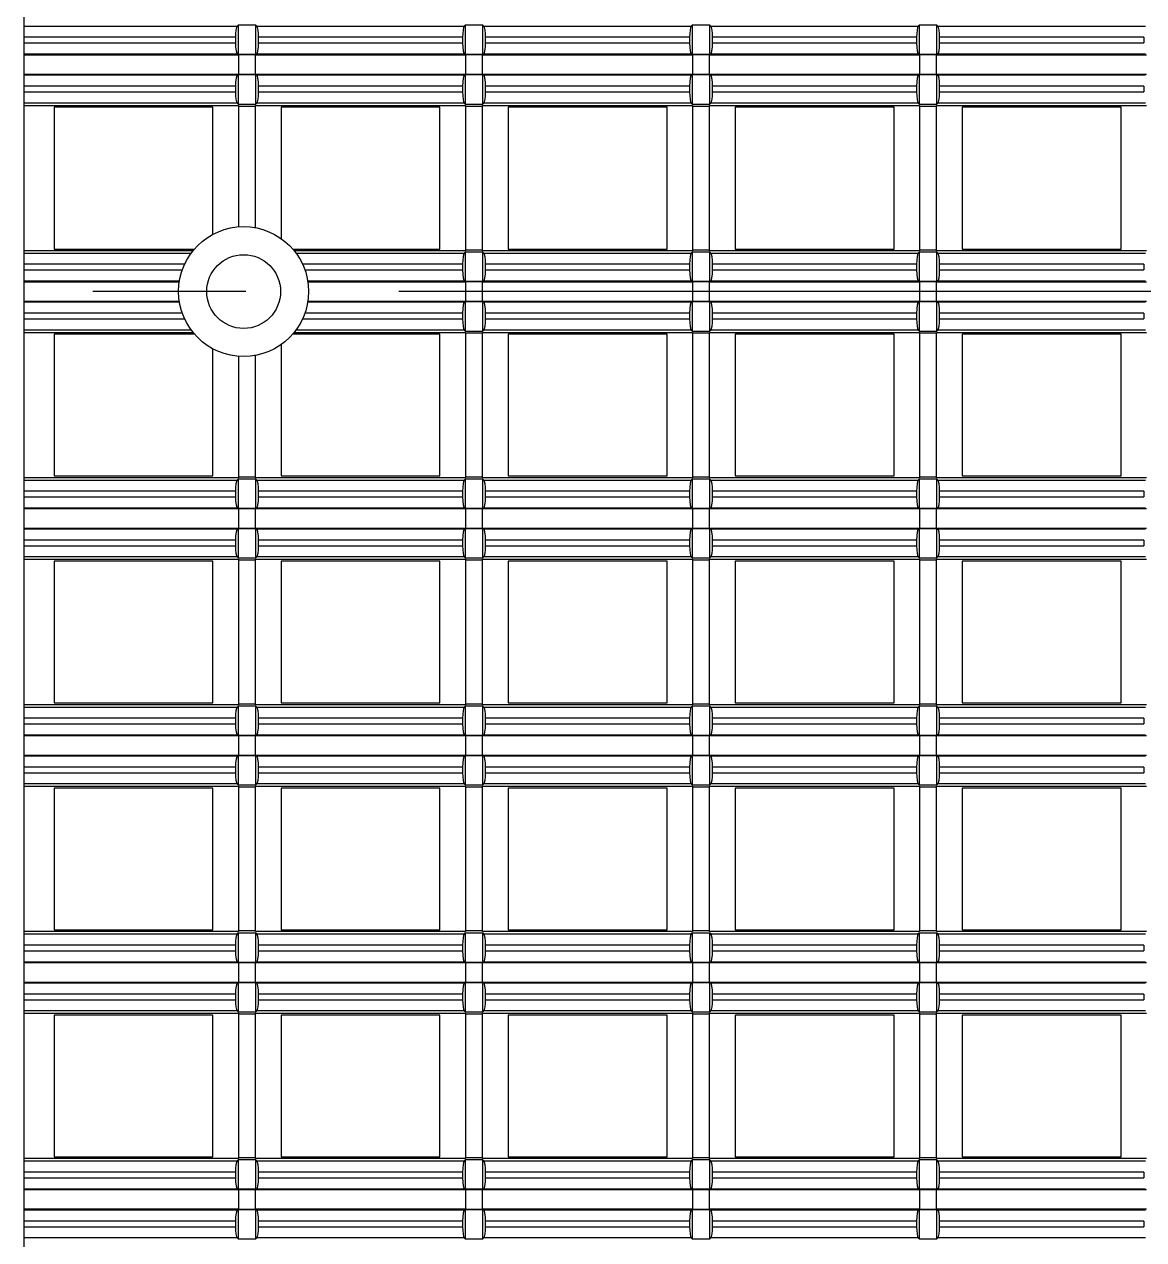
# Model space of a CAD drawing. Header units: inches. Extents: x 0 to 653, y 0 to 346.
# Drawn here: x 0 to 19.72, y 238.67 to 260.09 of the extents above; entities that cross this region are included whole.
import ezdxf

# ---------------------------------------------------------------- set-up
doc = ezdxf.new("R2010")
doc.units = ezdxf.units.IN
doc.header["$LTSCALE"] = 35.925693
doc.header["$MEASUREMENT"] = 0
doc.linetypes.add('CENTER', pattern=[0.6, 0.375, -0.075, 0.075, -0.075])
doc.layers.get('0').update_dxf_attribs({"linetype": 'CONTINUOUS'})
doc.layers.add('2', color=7, linetype='CONTINUOUS')
doc.layers.add('71', color=7, linetype='CONTINUOUS')

msp = doc.modelspace()

# ---------------------------------------------------------------- linework, layer by layer
at = {"color": 7, "linetype": 'Continuous'}
msp.add_line((0, 0), (0, 346.127), dxfattribs=at)
at = {"color": 3, "linetype": 'Continuous'}
msp.add_circle((3.864, 255.381), 0.65, dxfattribs=at)
at = {"layer": '2', "color": 132, "linetype": 'Continuous', "true_color": 0x00cccc}
for p, q in [((0, 191.471), (0, 319.291)), ((0, 260.059), (3.75, 260.059)), ((3.773, 260.082), (3.75, 260.059)), ((3.773, 259.558), (3.773, 260.082)), ((3.773, 260.082), (4.073, 260.082)), ((4.073, 260.082), (4.073, 259.558)), ((4.097, 260.059), (4.073, 260.082)), ((4.097, 260.059), (7.75, 260.059)), ((7.773, 260.082), (7.75, 260.059)), ((7.773, 259.558), (7.773, 260.082)), ((7.773, 260.082), (8.073, 260.082)), ((8.073, 260.082), (8.073, 259.558)), ((8.097, 260.059), (8.073, 260.082)), ((8.097, 260.059), (11.75, 260.059)), ((11.773, 260.082), (11.75, 260.059)), ((11.773, 259.558), (11.773, 260.082)), ((11.773, 260.082), (12.073, 260.082)), ((12.073, 260.082), (12.073, 259.558)), ((12.097, 260.059), (12.073, 260.082)), ((12.097, 260.059), (15.75, 260.059)), ((15.773, 260.082), (15.75, 260.059)), ((15.773, 259.558), (15.773, 260.082)), ((15.773, 260.082), (16.073, 260.082)), ((16.073, 260.082), (16.073, 259.558)), ((16.096, 260.059), (16.073, 260.082)), ((16.096, 260.059), (19.75, 260.059)), ((3.721, 259.862), (0, 259.862)), ((3.721, 259.862), (3.721, 259.762)), ((4.126, 259.762), (4.126, 259.862)), ((7.721, 259.862), (4.126, 259.862)), ((7.721, 259.862), (7.721, 259.762)), ((8.126, 259.762), (8.126, 259.862)), ((11.721, 259.862), (8.126, 259.862)), ((11.721, 259.862), (11.721, 259.762)), ((12.126, 259.762), (12.126, 259.862)), ((15.721, 259.862), (12.126, 259.862)), ((15.721, 259.862), (15.721, 259.762)), ((16.126, 259.762), (16.126, 259.862)), ((19.721, 259.862), (16.126, 259.862)), ((19.721, 259.862), (19.721, 259.762)), ((0, 259.762), (3.721, 259.762)), ((4.126, 259.762), (7.721, 259.762)), ((8.126, 259.762), (11.721, 259.762)), ((12.126, 259.762), (15.721, 259.762)), ((16.126, 259.762), (19.721, 259.762)), ((3.755, 259.562), (0, 259.562)), ((0, 259.555), (3.773, 259.555)), ((3.755, 259.562), (3.773, 259.558)), ((4.073, 259.558), (3.773, 259.558)), ((3.773, 259.555), (3.773, 259.207)), ((4.073, 259.552), (3.773, 259.552)), ((4.073, 259.558), (4.092, 259.562)), ((4.073, 259.207), (4.073, 259.555)), ((4.073, 259.555), (7.773, 259.555)), ((7.755, 259.562), (4.092, 259.562)), ((7.755, 259.562), (7.773, 259.558)), ((8.073, 259.558), (7.773, 259.558)), ((7.773, 259.555), (7.773, 259.207)), ((8.073, 259.552), (7.773, 259.552)), ((8.073, 259.558), (8.092, 259.562)), ((8.073, 259.207), (8.073, 259.555)), ((8.073, 259.555), (11.773, 259.555)), ((11.755, 259.562), (8.092, 259.562)), ((11.755, 259.562), (11.773, 259.558)), ((12.073, 259.558), (11.773, 259.558)), ((11.773, 259.555), (11.773, 259.207)), ((12.073, 259.552), (11.773, 259.552)), ((12.073, 259.558), (12.092, 259.562)), ((12.073, 259.207), (12.073, 259.555)), ((12.073, 259.555), (15.773, 259.555)), ((15.755, 259.562), (12.092, 259.562)), ((15.755, 259.562), (15.773, 259.558)), ((16.073, 259.558), (15.773, 259.558)), ((15.773, 259.555), (15.773, 259.207)), ((16.073, 259.552), (15.773, 259.552)), ((16.073, 259.558), (16.092, 259.562)), ((16.073, 259.207), (16.073, 259.555)), ((16.073, 259.555), (19.773, 259.555)), ((19.755, 259.562), (16.092, 259.562)), ((3.773, 259.207), (0, 259.207)), ((0, 259.2), (3.755, 259.2)), ((3.773, 259.204), (3.755, 259.2)), ((3.773, 259.211), (4.073, 259.211)), ((3.773, 258.68), (3.773, 259.204)), ((3.773, 259.204), (4.073, 259.204)), ((7.773, 259.207), (4.073, 259.207)), ((4.073, 259.204), (4.073, 258.68)), ((4.092, 259.2), (4.073, 259.204)), ((4.092, 259.2), (7.755, 259.2)), ((7.773, 259.204), (7.755, 259.2)), ((7.773, 259.211), (8.073, 259.211)), ((7.773, 258.68), (7.773, 259.204)), ((7.773, 259.204), (8.073, 259.204)), ((11.773, 259.207), (8.073, 259.207)), ((8.073, 259.204), (8.073, 258.68)), ((8.092, 259.2), (8.073, 259.204)), ((8.092, 259.2), (11.755, 259.2)), ((11.773, 259.204), (11.755, 259.2)), ((11.773, 259.211), (12.073, 259.211)), ((11.773, 258.68), (11.773, 259.204)), ((11.773, 259.204), (12.073, 259.204)), ((15.773, 259.207), (12.073, 259.207)), ((12.073, 259.204), (12.073, 258.68)), ((12.092, 259.2), (12.073, 259.204)), ((12.092, 259.2), (15.755, 259.2)), ((15.773, 259.204), (15.755, 259.2)), ((15.773, 259.211), (16.073, 259.211)), ((15.773, 258.68), (15.773, 259.204)), ((15.773, 259.204), (16.073, 259.204)), ((19.773, 259.207), (16.073, 259.207)), ((16.073, 259.204), (16.073, 258.68)), ((16.092, 259.2), (16.073, 259.204)), ((16.092, 259.2), (19.755, 259.2)), ((3.721, 259), (0, 259)), ((3.721, 259), (3.721, 258.9)), ((4.126, 258.9), (4.126, 259)), ((7.721, 259), (4.126, 259)), ((7.721, 259), (7.721, 258.9)), ((8.126, 258.9), (8.126, 259)), ((11.721, 259), (8.126, 259)), ((11.721, 259), (11.721, 258.9)), ((12.126, 258.9), (12.126, 259)), ((15.721, 259), (12.126, 259)), ((15.721, 259), (15.721, 258.9)), ((16.126, 258.9), (16.126, 259)), ((19.721, 259), (16.126, 259)), ((19.721, 259), (19.721, 258.9)), ((0, 258.9), (3.721, 258.9)), ((4.126, 258.9), (7.721, 258.9)), ((8.126, 258.9), (11.721, 258.9)), ((12.126, 258.9), (15.721, 258.9)), ((16.126, 258.9), (19.721, 258.9)), ((3.75, 258.703), (0, 258.703)), ((0, 258.662), (3.773, 258.662)), ((0.523, 258.631), (0.523, 256.131)), ((3.323, 258.631), (0.523, 258.631)), ((3.323, 256.391), (3.323, 258.631)), ((3.75, 258.703), (3.773, 258.68)), ((4.073, 258.68), (3.773, 258.68)), ((3.773, 258.662), (3.773, 256.523)), ((4.073, 258.645), (3.773, 258.645)), ((4.073, 258.68), (4.097, 258.703)), ((4.073, 256.507), (4.073, 258.662)), ((4.073, 258.662), (7.773, 258.662)), ((7.75, 258.703), (4.097, 258.703)), ((4.523, 258.631), (4.523, 256.317)), ((7.323, 258.631), (4.523, 258.631)), ((7.323, 256.131), (7.323, 258.631)), ((7.75, 258.703), (7.773, 258.68)), ((8.073, 258.68), (7.773, 258.68)), ((7.773, 258.662), (7.773, 256.1)), ((8.073, 258.645), (7.773, 258.645)), ((8.073, 258.68), (8.097, 258.703)), ((8.073, 256.1), (8.073, 258.662)), ((8.073, 258.662), (11.773, 258.662)), ((11.75, 258.703), (8.097, 258.703)), ((8.523, 258.631), (8.523, 256.131)), ((11.323, 258.631), (8.523, 258.631)), ((11.323, 256.131), (11.323, 258.631)), ((11.75, 258.703), (11.773, 258.68)), ((12.073, 258.68), (11.773, 258.68)), ((11.773, 258.662), (11.773, 256.1)), ((12.073, 258.645), (11.773, 258.645)), ((12.073, 258.68), (12.097, 258.703)), ((12.073, 256.1), (12.073, 258.662)), ((12.073, 258.662), (15.773, 258.662)), ((15.75, 258.703), (12.097, 258.703)), ((12.523, 258.631), (12.523, 256.131)), ((15.323, 258.631), (12.523, 258.631)), ((15.323, 256.131), (15.323, 258.631)), ((15.75, 258.703), (15.773, 258.68)), ((16.073, 258.68), (15.773, 258.68)), ((15.773, 258.662), (15.773, 256.1)), ((16.073, 258.645), (15.773, 258.645)), ((16.073, 258.68), (16.096, 258.703)), ((16.073, 256.1), (16.073, 258.662)), ((16.073, 258.662), (19.773, 258.662)), ((19.75, 258.703), (16.096, 258.703)), ((16.523, 258.631), (16.523, 256.131)), ((19.323, 258.631), (16.523, 258.631)), ((19.323, 256.131), (19.323, 258.631)), ((2.972, 256.1), (0, 256.1)), ((0, 256.059), (2.94, 256.059)), ((0.523, 256.131), (2.998, 256.131)), ((4.729, 256.131), (7.323, 256.131)), ((7.773, 256.1), (4.755, 256.1)), ((4.787, 256.059), (7.75, 256.059)), ((7.773, 256.082), (7.75, 256.059)), ((7.773, 256.117), (8.073, 256.117)), ((7.773, 255.559), (7.773, 256.082)), ((7.773, 256.082), (8.073, 256.082)), ((11.773, 256.1), (8.073, 256.1)), ((8.073, 256.082), (8.073, 255.559)), ((8.097, 256.059), (8.073, 256.082)), ((8.097, 256.059), (11.75, 256.059)), ((8.523, 256.131), (11.323, 256.131)), ((11.773, 256.082), (11.75, 256.059)), ((11.773, 256.117), (12.073, 256.117)), ((11.773, 255.559), (11.773, 256.082)), ((11.773, 256.082), (12.073, 256.082)), ((15.773, 256.1), (12.073, 256.1)), ((12.073, 256.082), (12.073, 255.559)), ((12.097, 256.059), (12.073, 256.082)), ((12.097, 256.059), (15.75, 256.059)), ((12.523, 256.131), (15.323, 256.131)), ((15.773, 256.082), (15.75, 256.059)), ((15.773, 256.117), (16.073, 256.117)), ((15.773, 255.559), (15.773, 256.082)), ((15.773, 256.082), (16.073, 256.082)), ((19.773, 256.1), (16.073, 256.1)), ((16.073, 256.082), (16.073, 255.559)), ((16.096, 256.059), (16.073, 256.082)), ((16.096, 256.059), (19.75, 256.059)), ((16.523, 256.131), (19.323, 256.131)), ((2.824, 255.862), (0, 255.862)), ((0, 255.762), (2.783, 255.762)), ((7.721, 255.862), (4.903, 255.862)), ((4.944, 255.762), (7.721, 255.762)), ((7.721, 255.862), (7.721, 255.762)), ((8.126, 255.762), (8.126, 255.862)), ((11.721, 255.862), (8.126, 255.862)), ((8.126, 255.762), (11.721, 255.762)), ((11.721, 255.862), (11.721, 255.762)), ((12.126, 255.762), (12.126, 255.862)), ((15.721, 255.862), (12.126, 255.862)), ((12.126, 255.762), (15.721, 255.762)), ((15.721, 255.862), (15.721, 255.762)), ((16.126, 255.762), (16.126, 255.862)), ((19.721, 255.862), (16.126, 255.862)), ((16.126, 255.762), (19.721, 255.762)), ((19.721, 255.862), (19.721, 255.762)), ((2.733, 255.562), (0, 255.562)), ((0, 255.555), (2.731, 255.555)), ((7.755, 255.562), (4.995, 255.562)), ((4.996, 255.555), (7.773, 255.555)), ((7.755, 255.562), (7.773, 255.559)), ((8.073, 255.559), (7.773, 255.559)), ((7.773, 255.555), (7.773, 255.207)), ((8.073, 255.552), (7.773, 255.552)), ((8.073, 255.559), (8.092, 255.562)), ((8.073, 255.207), (8.073, 255.555)), ((8.073, 255.555), (11.773, 255.555)), ((11.755, 255.562), (8.092, 255.562)), ((11.755, 255.562), (11.773, 255.559)), ((12.073, 255.559), (11.773, 255.559)), ((11.773, 255.555), (11.773, 255.207)), ((12.073, 255.552), (11.773, 255.552)), ((12.073, 255.559), (12.092, 255.562)), ((12.073, 255.207), (12.073, 255.555)), ((12.073, 255.555), (15.773, 255.555)), ((15.755, 255.562), (12.092, 255.562)), ((15.755, 255.562), (15.773, 255.559)), ((16.073, 255.559), (15.773, 255.559)), ((15.773, 255.555), (15.773, 255.207)), ((16.073, 255.552), (15.773, 255.552)), ((16.073, 255.559), (16.092, 255.562)), ((16.073, 255.207), (16.073, 255.555)), ((16.073, 255.555), (19.773, 255.555)), ((19.755, 255.562), (16.092, 255.562)), ((2.731, 255.207), (0, 255.207)), ((0, 255.2), (2.733, 255.2)), ((4.995, 255.2), (7.755, 255.2)), ((7.773, 255.207), (4.996, 255.207)), ((7.773, 255.204), (7.755, 255.2)), ((7.773, 255.211), (8.073, 255.211)), ((7.773, 254.68), (7.773, 255.204)), ((7.773, 255.204), (8.073, 255.204)), ((11.773, 255.207), (8.073, 255.207)), ((8.073, 255.204), (8.073, 254.68)), ((8.092, 255.2), (8.073, 255.204)), ((8.092, 255.2), (11.755, 255.2)), ((11.773, 255.204), (11.755, 255.2)), ((11.773, 255.211), (12.073, 255.211)), ((11.773, 254.68), (11.773, 255.204)), ((11.773, 255.204), (12.073, 255.204)), ((15.773, 255.207), (12.073, 255.207)), ((12.073, 255.204), (12.073, 254.68)), ((12.092, 255.2), (12.073, 255.204)), ((12.092, 255.2), (15.755, 255.2)), ((15.773, 255.204), (15.755, 255.2)), ((15.773, 255.211), (16.073, 255.211)), ((15.773, 254.68), (15.773, 255.204)), ((15.773, 255.204), (16.073, 255.204)), ((19.773, 255.207), (16.073, 255.207)), ((16.073, 255.204), (16.073, 254.68)), ((16.092, 255.2), (16.073, 255.204)), ((16.092, 255.2), (19.755, 255.2)), ((2.783, 255), (0, 255)), ((0, 254.9), (2.824, 254.9)), ((4.903, 254.9), (7.721, 254.9)), ((7.721, 255), (4.944, 255)), ((7.721, 255), (7.721, 254.9)), ((8.126, 254.9), (8.126, 255)), ((11.721, 255), (8.126, 255)), ((8.126, 254.9), (11.721, 254.9)), ((11.721, 255), (11.721, 254.9)), ((12.126, 254.9), (12.126, 255)), ((15.721, 255), (12.126, 255)), ((12.126, 254.9), (15.721, 254.9)), ((15.721, 255), (15.721, 254.9)), ((16.126, 254.9), (16.126, 255)), ((19.721, 255), (16.126, 255)), ((16.126, 254.9), (19.721, 254.9)), ((19.721, 255), (19.721, 254.9)), ((2.94, 254.703), (0, 254.703)), ((7.75, 254.703), (4.787, 254.703)), ((7.75, 254.703), (7.773, 254.68)), ((8.073, 254.68), (7.773, 254.68)), ((8.073, 254.68), (8.097, 254.703)), ((11.75, 254.703), (8.097, 254.703)), ((11.75, 254.703), (11.773, 254.68)), ((12.073, 254.68), (11.773, 254.68)), ((12.073, 254.68), (12.097, 254.703)), ((15.75, 254.703), (12.097, 254.703)), ((15.75, 254.703), (15.773, 254.68)), ((16.073, 254.68), (15.773, 254.68)), ((16.073, 254.68), (16.096, 254.703)), ((19.75, 254.703), (16.096, 254.703)), ((0, 254.662), (2.972, 254.662)), ((0.523, 254.631), (0.523, 252.131)), ((2.998, 254.631), (0.523, 254.631)), ((7.323, 254.631), (4.729, 254.631)), ((4.755, 254.662), (7.773, 254.662)), ((7.323, 252.131), (7.323, 254.631)), ((7.773, 254.662), (7.773, 252.1)), ((8.073, 254.645), (7.773, 254.645)), ((8.073, 252.1), (8.073, 254.662)), ((8.073, 254.662), (11.773, 254.662)), ((8.523, 254.631), (8.523, 252.131)), ((11.323, 254.631), (8.523, 254.631)), ((11.323, 252.131), (11.323, 254.631)), ((11.773, 254.662), (11.773, 252.1)), ((12.073, 254.645), (11.773, 254.645)), ((12.073, 252.1), (12.073, 254.662)), ((12.073, 254.662), (15.773, 254.662)), ((12.523, 254.631), (12.523, 252.131)), ((15.323, 254.631), (12.523, 254.631)), ((15.323, 252.131), (15.323, 254.631)), ((15.773, 254.662), (15.773, 252.1)), ((16.073, 254.645), (15.773, 254.645)), ((16.073, 252.1), (16.073, 254.662)), ((16.073, 254.662), (19.773, 254.662)), ((16.523, 254.631), (16.523, 252.131)), ((19.323, 254.631), (16.523, 254.631)), ((19.323, 252.131), (19.323, 254.631)), ((3.323, 252.131), (3.323, 254.371)), ((4.073, 252.1), (4.073, 254.255)), ((4.523, 254.445), (4.523, 252.131)), ((3.773, 254.239), (3.773, 252.1)), ((0.523, 252.131), (3.323, 252.131)), ((3.773, 252.117), (4.073, 252.117)), ((4.523, 252.131), (7.323, 252.131)), ((7.773, 252.117), (8.073, 252.117)), ((8.523, 252.131), (11.323, 252.131)), ((11.773, 252.117), (12.073, 252.117)), ((12.523, 252.131), (15.323, 252.131)), ((15.773, 252.117), (16.073, 252.117)), ((16.523, 252.131), (19.323, 252.131)), ((3.773, 252.1), (0, 252.1)), ((0, 252.059), (3.75, 252.059)), ((3.773, 252.082), (3.75, 252.059)), ((3.773, 251.559), (3.773, 252.082)), ((3.773, 252.082), (4.073, 252.082)), ((7.773, 252.1), (4.073, 252.1)), ((4.073, 252.082), (4.073, 251.559)), ((4.097, 252.059), (4.073, 252.082)), ((4.097, 252.059), (7.75, 252.059)), ((7.773, 252.082), (7.75, 252.059)), ((7.773, 251.559), (7.773, 252.082)), ((7.773, 252.082), (8.073, 252.082)), ((11.773, 252.1), (8.073, 252.1)), ((8.073, 252.082), (8.073, 251.559)), ((8.097, 252.059), (8.073, 252.082)), ((8.097, 252.059), (11.75, 252.059)), ((11.773, 252.082), (11.75, 252.059)), ((11.773, 251.559), (11.773, 252.082)), ((11.773, 252.082), (12.073, 252.082)), ((15.773, 252.1), (12.073, 252.1)), ((12.073, 252.082), (12.073, 251.559)), ((12.097, 252.059), (12.073, 252.082)), ((12.097, 252.059), (15.75, 252.059)), ((15.773, 252.082), (15.75, 252.059)), ((15.773, 251.559), (15.773, 252.082)), ((15.773, 252.082), (16.073, 252.082)), ((19.773, 252.1), (16.073, 252.1)), ((16.073, 252.082), (16.073, 251.559)), ((16.096, 252.059), (16.073, 252.082)), ((16.096, 252.059), (19.75, 252.059)), ((3.721, 251.862), (0, 251.862)), ((0, 251.762), (3.721, 251.762)), ((3.721, 251.862), (3.721, 251.762)), ((4.126, 251.762), (4.126, 251.862)), ((7.721, 251.862), (4.126, 251.862)), ((4.126, 251.762), (7.721, 251.762)), ((7.721, 251.862), (7.721, 251.762)), ((8.126, 251.762), (8.126, 251.862)), ((11.721, 251.862), (8.126, 251.862)), ((8.126, 251.762), (11.721, 251.762)), ((11.721, 251.862), (11.721, 251.762)), ((12.126, 251.762), (12.126, 251.862)), ((15.721, 251.862), (12.126, 251.862)), ((12.126, 251.762), (15.721, 251.762)), ((15.721, 251.862), (15.721, 251.762)), ((16.126, 251.762), (16.126, 251.862)), ((19.721, 251.862), (16.126, 251.862)), ((16.126, 251.762), (19.721, 251.762)), ((19.721, 251.862), (19.721, 251.762)), ((3.755, 251.562), (0, 251.562)), ((0, 251.555), (3.773, 251.555)), ((3.755, 251.562), (3.773, 251.559)), ((4.073, 251.559), (3.773, 251.559)), ((3.773, 251.555), (3.773, 251.207)), ((4.073, 251.552), (3.773, 251.552)), ((4.073, 251.559), (4.092, 251.562)), ((4.073, 251.207), (4.073, 251.555)), ((4.073, 251.555), (7.773, 251.555)), ((7.755, 251.562), (4.092, 251.562)), ((7.755, 251.562), (7.773, 251.559)), ((8.073, 251.559), (7.773, 251.559)), ((7.773, 251.555), (7.773, 251.207)), ((8.073, 251.552), (7.773, 251.552)), ((8.073, 251.559), (8.092, 251.562)), ((8.073, 251.207), (8.073, 251.555)), ((8.073, 251.555), (11.773, 251.555)), ((11.755, 251.562), (8.092, 251.562)), ((11.755, 251.562), (11.773, 251.559)), ((12.073, 251.559), (11.773, 251.559)), ((11.773, 251.555), (11.773, 251.207)), ((12.073, 251.552), (11.773, 251.552)), ((12.073, 251.559), (12.092, 251.562)), ((12.073, 251.207), (12.073, 251.555)), ((12.073, 251.555), (15.773, 251.555)), ((15.755, 251.562), (12.092, 251.562)), ((15.755, 251.562), (15.773, 251.559)), ((16.073, 251.559), (15.773, 251.559)), ((15.773, 251.555), (15.773, 251.207)), ((16.073, 251.552), (15.773, 251.552)), ((16.073, 251.559), (16.092, 251.562)), ((16.073, 251.207), (16.073, 251.555)), ((16.073, 251.555), (19.773, 251.555)), ((19.755, 251.562), (16.092, 251.562)), ((3.773, 251.207), (0, 251.207)), ((0, 251.2), (3.755, 251.2)), ((3.773, 251.204), (3.755, 251.2)), ((3.773, 251.211), (4.073, 251.211)), ((3.773, 250.68), (3.773, 251.204)), ((3.773, 251.204), (4.073, 251.204)), ((7.773, 251.207), (4.073, 251.207)), ((4.073, 251.204), (4.073, 250.68)), ((4.092, 251.2), (4.073, 251.204)), ((4.092, 251.2), (7.755, 251.2)), ((7.773, 251.204), (7.755, 251.2)), ((7.773, 251.211), (8.073, 251.211)), ((7.773, 250.68), (7.773, 251.204)), ((7.773, 251.204), (8.073, 251.204)), ((11.773, 251.207), (8.073, 251.207)), ((8.073, 251.204), (8.073, 250.68)), ((8.092, 251.2), (8.073, 251.204)), ((8.092, 251.2), (11.755, 251.2)), ((11.773, 251.204), (11.755, 251.2)), ((11.773, 251.211), (12.073, 251.211)), ((11.773, 250.68), (11.773, 251.204)), ((11.773, 251.204), (12.073, 251.204)), ((15.773, 251.207), (12.073, 251.207)), ((12.073, 251.204), (12.073, 250.68)), ((12.092, 251.2), (12.073, 251.204)), ((12.092, 251.2), (15.755, 251.2)), ((15.773, 251.204), (15.755, 251.2)), ((15.773, 251.211), (16.073, 251.211)), ((15.773, 250.68), (15.773, 251.204)), ((15.773, 251.204), (16.073, 251.204)), ((19.773, 251.207), (16.073, 251.207)), ((16.073, 251.204), (16.073, 250.68)), ((16.092, 251.2), (16.073, 251.204)), ((16.092, 251.2), (19.755, 251.2)), ((3.721, 251), (0, 251)), ((0, 250.9), (3.721, 250.9)), ((3.721, 251), (3.721, 250.9)), ((4.126, 250.9), (4.126, 251)), ((7.721, 251), (4.126, 251)), ((4.126, 250.9), (7.721, 250.9)), ((7.721, 251), (7.721, 250.9)), ((8.126, 250.9), (8.126, 251)), ((11.721, 251), (8.126, 251)), ((8.126, 250.9), (11.721, 250.9)), ((11.721, 251), (11.721, 250.9)), ((12.126, 250.9), (12.126, 251)), ((15.721, 251), (12.126, 251)), ((12.126, 250.9), (15.721, 250.9)), ((15.721, 251), (15.721, 250.9)), ((16.126, 250.9), (16.126, 251)), ((19.721, 251), (16.126, 251)), ((16.126, 250.9), (19.721, 250.9)), ((19.721, 251), (19.721, 250.9)), ((3.75, 250.703), (0, 250.703)), ((0, 250.662), (3.773, 250.662)), ((0.523, 250.631), (0.523, 248.131)), ((3.323, 250.631), (0.523, 250.631)), ((3.323, 248.131), (3.323, 250.631)), ((3.75, 250.703), (3.773, 250.68)), ((4.073, 250.68), (3.773, 250.68)), ((3.773, 250.662), (3.773, 248.1)), ((4.073, 250.645), (3.773, 250.645)), ((4.073, 250.68), (4.097, 250.703)), ((4.073, 248.1), (4.073, 250.662)), ((4.073, 250.662), (7.773, 250.662)), ((7.75, 250.703), (4.097, 250.703)), ((4.523, 250.631), (4.523, 248.131)), ((7.323, 250.631), (4.523, 250.631)), ((7.323, 248.131), (7.323, 250.631)), ((7.75, 250.703), (7.773, 250.68)), ((8.073, 250.68), (7.773, 250.68)), ((7.773, 250.662), (7.773, 248.1)), ((8.073, 250.645), (7.773, 250.645)), ((8.073, 250.68), (8.097, 250.703)), ((8.073, 248.1), (8.073, 250.662)), ((8.073, 250.662), (11.773, 250.662)), ((11.75, 250.703), (8.097, 250.703)), ((8.523, 250.631), (8.523, 248.131)), ((11.323, 250.631), (8.523, 250.631)), ((11.323, 248.131), (11.323, 250.631)), ((11.75, 250.703), (11.773, 250.68)), ((12.073, 250.68), (11.773, 250.68)), ((11.773, 250.662), (11.773, 248.1)), ((12.073, 250.645), (11.773, 250.645)), ((12.073, 250.68), (12.097, 250.703)), ((12.073, 248.1), (12.073, 250.662)), ((12.073, 250.662), (15.773, 250.662)), ((15.75, 250.703), (12.097, 250.703)), ((12.523, 250.631), (12.523, 248.131)), ((15.323, 250.631), (12.523, 250.631)), ((15.323, 248.131), (15.323, 250.631)), ((15.75, 250.703), (15.773, 250.68)), ((16.073, 250.68), (15.773, 250.68)), ((15.773, 250.662), (15.773, 248.1)), ((16.073, 250.645), (15.773, 250.645)), ((16.073, 250.68), (16.096, 250.703)), ((16.073, 248.1), (16.073, 250.662)), ((16.073, 250.662), (19.773, 250.662)), ((19.75, 250.703), (16.096, 250.703)), ((16.523, 250.631), (16.523, 248.131)), ((19.323, 250.631), (16.523, 250.631)), ((19.323, 248.131), (19.323, 250.631)), ((3.773, 248.1), (0, 248.1)), ((0, 248.059), (3.75, 248.059)), ((0.523, 248.131), (3.323, 248.131)), ((3.773, 248.082), (3.75, 248.059)), ((3.773, 248.118), (4.073, 248.118)), ((3.773, 247.559), (3.773, 248.082)), ((3.773, 248.082), (4.073, 248.082)), ((7.773, 248.1), (4.073, 248.1)), ((4.073, 248.082), (4.073, 247.559)), ((4.097, 248.059), (4.073, 248.082)), ((4.097, 248.059), (7.75, 248.059)), ((4.523, 248.131), (7.323, 248.131)), ((7.773, 248.082), (7.75, 248.059)), ((7.773, 248.118), (8.073, 248.118)), ((7.773, 247.559), (7.773, 248.082)), ((7.773, 248.082), (8.073, 248.082)), ((11.773, 248.1), (8.073, 248.1)), ((8.073, 248.082), (8.073, 247.559)), ((8.097, 248.059), (8.073, 248.082)), ((8.097, 248.059), (11.75, 248.059)), ((8.523, 248.131), (11.323, 248.131)), ((11.773, 248.082), (11.75, 248.059)), ((11.773, 248.118), (12.073, 248.118)), ((11.773, 247.559), (11.773, 248.082)), ((11.773, 248.082), (12.073, 248.082)), ((15.773, 248.1), (12.073, 248.1)), ((12.073, 248.082), (12.073, 247.559)), ((12.097, 248.059), (12.073, 248.082)), ((12.097, 248.059), (15.75, 248.059)), ((12.523, 248.131), (15.323, 248.131)), ((15.773, 248.082), (15.75, 248.059)), ((15.773, 248.118), (16.073, 248.118)), ((15.773, 247.559), (15.773, 248.082)), ((15.773, 248.082), (16.073, 248.082)), ((19.773, 248.1), (16.073, 248.1)), ((16.073, 248.082), (16.073, 247.559)), ((16.096, 248.059), (16.073, 248.082)), ((16.096, 248.059), (19.75, 248.059)), ((16.523, 248.131), (19.323, 248.131)), ((3.721, 247.862), (0, 247.862)), ((3.721, 247.862), (3.721, 247.762)), ((4.126, 247.762), (4.126, 247.862)), ((7.721, 247.862), (4.126, 247.862)), ((7.721, 247.862), (7.721, 247.762)), ((8.126, 247.762), (8.126, 247.862)), ((11.721, 247.862), (8.126, 247.862)), ((11.721, 247.862), (11.721, 247.762)), ((12.126, 247.762), (12.126, 247.862)), ((15.721, 247.862), (12.126, 247.862)), ((15.721, 247.862), (15.721, 247.762)), ((16.126, 247.762), (16.126, 247.862)), ((19.721, 247.862), (16.126, 247.862)), ((19.721, 247.862), (19.721, 247.762)), ((0, 247.762), (3.721, 247.762)), ((4.126, 247.762), (7.721, 247.762)), ((8.126, 247.762), (11.721, 247.762)), ((12.126, 247.762), (15.721, 247.762)), ((16.126, 247.762), (19.721, 247.762)), ((3.755, 247.562), (0, 247.562)), ((0, 247.555), (3.773, 247.555)), ((3.755, 247.562), (3.773, 247.559)), ((4.073, 247.559), (3.773, 247.559)), ((3.773, 247.555), (3.773, 247.207)), ((4.073, 247.552), (3.773, 247.552)), ((4.073, 247.559), (4.092, 247.562)), ((4.073, 247.207), (4.073, 247.555)), ((4.073, 247.555), (7.773, 247.555)), ((7.755, 247.562), (4.092, 247.562)), ((7.755, 247.562), (7.773, 247.559)), ((8.073, 247.559), (7.773, 247.559)), ((7.773, 247.555), (7.773, 247.207)), ((8.073, 247.552), (7.773, 247.552)), ((8.073, 247.559), (8.092, 247.562)), ((8.073, 247.207), (8.073, 247.555)), ((8.073, 247.555), (11.773, 247.555)), ((11.755, 247.562), (8.092, 247.562)), ((11.755, 247.562), (11.773, 247.559)), ((12.073, 247.559), (11.773, 247.559)), ((11.773, 247.555), (11.773, 247.207)), ((12.073, 247.552), (11.773, 247.552)), ((12.073, 247.559), (12.092, 247.562)), ((12.073, 247.207), (12.073, 247.555)), ((12.073, 247.555), (15.773, 247.555)), ((15.755, 247.562), (12.092, 247.562)), ((15.755, 247.562), (15.773, 247.559)), ((16.073, 247.559), (15.773, 247.559)), ((15.773, 247.555), (15.773, 247.207)), ((16.073, 247.552), (15.773, 247.552)), ((16.073, 247.559), (16.092, 247.562)), ((16.073, 247.207), (16.073, 247.555)), ((16.073, 247.555), (19.773, 247.555)), ((19.755, 247.562), (16.092, 247.562)), ((3.773, 247.207), (0, 247.207)), ((0, 247.2), (3.755, 247.2)), ((3.773, 247.204), (3.755, 247.2)), ((3.773, 247.211), (4.073, 247.211)), ((3.773, 246.68), (3.773, 247.204)), ((3.773, 247.204), (4.073, 247.204)), ((7.773, 247.207), (4.073, 247.207)), ((4.073, 247.204), (4.073, 246.68)), ((4.092, 247.2), (4.073, 247.204)), ((4.092, 247.2), (7.755, 247.2)), ((7.773, 247.204), (7.755, 247.2)), ((7.773, 247.211), (8.073, 247.211)), ((7.773, 246.68), (7.773, 247.204)), ((7.773, 247.204), (8.073, 247.204)), ((11.773, 247.207), (8.073, 247.207)), ((8.073, 247.204), (8.073, 246.68)), ((8.092, 247.2), (8.073, 247.204)), ((8.092, 247.2), (11.755, 247.2)), ((11.773, 247.204), (11.755, 247.2)), ((11.773, 247.211), (12.073, 247.211)), ((11.773, 246.68), (11.773, 247.204)), ((11.773, 247.204), (12.073, 247.204)), ((15.773, 247.207), (12.073, 247.207)), ((12.073, 247.204), (12.073, 246.68)), ((12.092, 247.2), (12.073, 247.204)), ((12.092, 247.2), (15.755, 247.2)), ((15.773, 247.204), (15.755, 247.2)), ((15.773, 247.211), (16.073, 247.211)), ((15.773, 246.68), (15.773, 247.204)), ((15.773, 247.204), (16.073, 247.204)), ((19.773, 247.207), (16.073, 247.207)), ((16.073, 247.204), (16.073, 246.68)), ((16.092, 247.2), (16.073, 247.204)), ((16.092, 247.2), (19.755, 247.2)), ((3.721, 247), (0, 247)), ((3.721, 247), (3.721, 246.9)), ((4.126, 246.9), (4.126, 247)), ((7.721, 247), (4.126, 247)), ((7.721, 247), (7.721, 246.9)), ((8.126, 246.9), (8.126, 247)), ((11.721, 247), (8.126, 247)), ((11.721, 247), (11.721, 246.9)), ((12.126, 246.9), (12.126, 247)), ((15.721, 247), (12.126, 247)), ((15.721, 247), (15.721, 246.9)), ((16.126, 246.9), (16.126, 247)), ((19.721, 247), (16.126, 247)), ((19.721, 247), (19.721, 246.9)), ((0, 246.9), (3.721, 246.9)), ((4.126, 246.9), (7.721, 246.9)), ((8.126, 246.9), (11.721, 246.9)), ((12.126, 246.9), (15.721, 246.9)), ((16.126, 246.9), (19.721, 246.9)), ((3.75, 246.703), (0, 246.703)), ((0, 246.663), (3.773, 246.663)), ((0.523, 246.631), (0.523, 244.131)), ((3.323, 246.631), (0.523, 246.631)), ((3.323, 244.131), (3.323, 246.631)), ((3.75, 246.703), (3.773, 246.68)), ((4.073, 246.68), (3.773, 246.68)), ((3.773, 246.663), (3.773, 244.1)), ((4.073, 246.645), (3.773, 246.645)), ((4.073, 246.68), (4.097, 246.703)), ((4.073, 244.1), (4.073, 246.663)), ((4.073, 246.663), (7.773, 246.663)), ((7.75, 246.703), (4.097, 246.703)), ((4.523, 246.631), (4.523, 244.131)), ((7.323, 246.631), (4.523, 246.631)), ((7.323, 244.131), (7.323, 246.631)), ((7.75, 246.703), (7.773, 246.68)), ((8.073, 246.68), (7.773, 246.68)), ((7.773, 246.663), (7.773, 244.1)), ((8.073, 246.645), (7.773, 246.645)), ((8.073, 246.68), (8.097, 246.703)), ((8.073, 244.1), (8.073, 246.663)), ((8.073, 246.663), (11.773, 246.663)), ((11.75, 246.703), (8.097, 246.703)), ((8.523, 246.631), (8.523, 244.131)), ((11.323, 246.631), (8.523, 246.631)), ((11.323, 244.131), (11.323, 246.631)), ((11.75, 246.703), (11.773, 246.68)), ((12.073, 246.68), (11.773, 246.68)), ((11.773, 246.663), (11.773, 244.1)), ((12.073, 246.645), (11.773, 246.645)), ((12.073, 246.68), (12.097, 246.703)), ((12.073, 244.1), (12.073, 246.663)), ((12.073, 246.663), (15.773, 246.663)), ((15.75, 246.703), (12.097, 246.703)), ((12.523, 246.631), (12.523, 244.131)), ((15.323, 246.631), (12.523, 246.631)), ((15.323, 244.131), (15.323, 246.631)), ((15.75, 246.703), (15.773, 246.68)), ((16.073, 246.68), (15.773, 246.68)), ((15.773, 246.663), (15.773, 244.1)), ((16.073, 246.645), (15.773, 246.645)), ((16.073, 246.68), (16.096, 246.703)), ((16.073, 244.1), (16.073, 246.663)), ((16.073, 246.663), (19.773, 246.663)), ((19.75, 246.703), (16.096, 246.703)), ((16.523, 246.631), (16.523, 244.131)), ((19.323, 246.631), (16.523, 246.631)), ((19.323, 244.131), (19.323, 246.631)), ((3.773, 244.1), (0, 244.1)), ((0, 244.059), (3.75, 244.059)), ((0.523, 244.131), (3.323, 244.131)), ((3.773, 244.082), (3.75, 244.059)), ((3.773, 244.118), (4.073, 244.118)), ((3.773, 243.559), (3.773, 244.082)), ((3.773, 244.082), (4.073, 244.082)), ((7.773, 244.1), (4.073, 244.1)), ((4.073, 244.082), (4.073, 243.559)), ((4.097, 244.059), (4.073, 244.082)), ((4.097, 244.059), (7.75, 244.059)), ((4.523, 244.131), (7.323, 244.131)), ((7.773, 244.082), (7.75, 244.059)), ((7.773, 244.118), (8.073, 244.118)), ((7.773, 243.559), (7.773, 244.082)), ((7.773, 244.082), (8.073, 244.082)), ((11.773, 244.1), (8.073, 244.1)), ((8.073, 244.082), (8.073, 243.559)), ((8.097, 244.059), (8.073, 244.082)), ((8.097, 244.059), (11.75, 244.059)), ((8.523, 244.131), (11.323, 244.131)), ((11.773, 244.082), (11.75, 244.059)), ((11.773, 244.118), (12.073, 244.118)), ((11.773, 243.559), (11.773, 244.082)), ((11.773, 244.082), (12.073, 244.082)), ((15.773, 244.1), (12.073, 244.1)), ((12.073, 244.082), (12.073, 243.559)), ((12.097, 244.059), (12.073, 244.082)), ((12.097, 244.059), (15.75, 244.059)), ((12.523, 244.131), (15.323, 244.131)), ((15.773, 244.082), (15.75, 244.059)), ((15.773, 244.118), (16.073, 244.118)), ((15.773, 243.559), (15.773, 244.082)), ((15.773, 244.082), (16.073, 244.082)), ((19.773, 244.1), (16.073, 244.1)), ((16.073, 244.082), (16.073, 243.559)), ((16.096, 244.059), (16.073, 244.082)), ((16.096, 244.059), (19.75, 244.059)), ((16.523, 244.131), (19.323, 244.131)), ((3.721, 243.862), (0, 243.862)), ((0, 243.762), (3.721, 243.762)), ((3.721, 243.862), (3.721, 243.762)), ((4.126, 243.762), (4.126, 243.862)), ((7.721, 243.862), (4.126, 243.862)), ((4.126, 243.762), (7.721, 243.762)), ((7.721, 243.862), (7.721, 243.762)), ((8.126, 243.762), (8.126, 243.862)), ((11.721, 243.862), (8.126, 243.862)), ((8.126, 243.762), (11.721, 243.762)), ((11.721, 243.862), (11.721, 243.762)), ((12.126, 243.762), (12.126, 243.862)), ((15.721, 243.862), (12.126, 243.862)), ((12.126, 243.762), (15.721, 243.762)), ((15.721, 243.862), (15.721, 243.762)), ((16.126, 243.762), (16.126, 243.862)), ((19.721, 243.862), (16.126, 243.862)), ((16.126, 243.762), (19.721, 243.762)), ((19.721, 243.862), (19.721, 243.762)), ((3.755, 243.562), (0, 243.562)), ((0, 243.555), (3.773, 243.555)), ((3.755, 243.562), (3.773, 243.559)), ((4.073, 243.559), (3.773, 243.559)), ((3.773, 243.555), (3.773, 243.207)), ((4.073, 243.552), (3.773, 243.552)), ((4.073, 243.559), (4.092, 243.562)), ((4.073, 243.207), (4.073, 243.555)), ((4.073, 243.555), (7.773, 243.555)), ((7.755, 243.562), (4.092, 243.562)), ((7.755, 243.562), (7.773, 243.559)), ((8.073, 243.559), (7.773, 243.559)), ((7.773, 243.555), (7.773, 243.207)), ((8.073, 243.552), (7.773, 243.552)), ((8.073, 243.559), (8.092, 243.562)), ((8.073, 243.207), (8.073, 243.555)), ((8.073, 243.555), (11.773, 243.555)), ((11.755, 243.562), (8.092, 243.562)), ((11.755, 243.562), (11.773, 243.559)), ((12.073, 243.559), (11.773, 243.559)), ((11.773, 243.555), (11.773, 243.207)), ((12.073, 243.552), (11.773, 243.552)), ((12.073, 243.559), (12.092, 243.562)), ((12.073, 243.207), (12.073, 243.555)), ((12.073, 243.555), (15.773, 243.555)), ((15.755, 243.562), (12.092, 243.562)), ((15.755, 243.562), (15.773, 243.559)), ((16.073, 243.559), (15.773, 243.559)), ((15.773, 243.555), (15.773, 243.207)), ((16.073, 243.552), (15.773, 243.552)), ((16.073, 243.559), (16.092, 243.562)), ((16.073, 243.207), (16.073, 243.555)), ((16.073, 243.555), (19.773, 243.555)), ((19.755, 243.562), (16.092, 243.562)), ((3.773, 243.207), (0, 243.207)), ((0, 243.2), (3.755, 243.2)), ((3.773, 243.204), (3.755, 243.2)), ((3.773, 243.211), (4.073, 243.211)), ((3.773, 242.68), (3.773, 243.204)), ((3.773, 243.204), (4.073, 243.204)), ((7.773, 243.207), (4.073, 243.207)), ((4.073, 243.204), (4.073, 242.68)), ((4.092, 243.2), (4.073, 243.204)), ((4.092, 243.2), (7.755, 243.2)), ((7.773, 243.204), (7.755, 243.2)), ((7.773, 243.211), (8.073, 243.211)), ((7.773, 242.68), (7.773, 243.204)), ((7.773, 243.204), (8.073, 243.204)), ((11.773, 243.207), (8.073, 243.207)), ((8.073, 243.204), (8.073, 242.68)), ((8.092, 243.2), (8.073, 243.204)), ((8.092, 243.2), (11.755, 243.2)), ((11.773, 243.204), (11.755, 243.2)), ((11.773, 243.211), (12.073, 243.211)), ((11.773, 242.68), (11.773, 243.204)), ((11.773, 243.204), (12.073, 243.204)), ((15.773, 243.207), (12.073, 243.207)), ((12.073, 243.204), (12.073, 242.68)), ((12.092, 243.2), (12.073, 243.204)), ((12.092, 243.2), (15.755, 243.2)), ((15.773, 243.204), (15.755, 243.2)), ((15.773, 243.211), (16.073, 243.211)), ((15.773, 242.68), (15.773, 243.204)), ((15.773, 243.204), (16.073, 243.204)), ((19.773, 243.207), (16.073, 243.207)), ((16.073, 243.204), (16.073, 242.68)), ((16.092, 243.2), (16.073, 243.204)), ((16.092, 243.2), (19.755, 243.2)), ((3.721, 243), (0, 243)), ((0, 242.901), (3.721, 242.901)), ((3.721, 243), (3.721, 242.901)), ((4.126, 242.901), (4.126, 243)), ((7.721, 243), (4.126, 243)), ((4.126, 242.901), (7.721, 242.901)), ((7.721, 243), (7.721, 242.901)), ((8.126, 242.901), (8.126, 243)), ((11.721, 243), (8.126, 243)), ((8.126, 242.901), (11.721, 242.901)), ((11.721, 243), (11.721, 242.901)), ((12.126, 242.901), (12.126, 243)), ((15.721, 243), (12.126, 243)), ((12.126, 242.901), (15.721, 242.901)), ((15.721, 243), (15.721, 242.901)), ((16.126, 242.901), (16.126, 243)), ((19.721, 243), (16.126, 243)), ((16.126, 242.901), (19.721, 242.901)), ((19.721, 243), (19.721, 242.901)), ((3.75, 242.704), (0, 242.704)), ((3.75, 242.704), (3.773, 242.68)), ((4.073, 242.68), (4.097, 242.704)), ((7.75, 242.704), (4.097, 242.704)), ((7.75, 242.704), (7.773, 242.68)), ((8.073, 242.68), (8.097, 242.704)), ((11.75, 242.704), (8.097, 242.704)), ((11.75, 242.704), (11.773, 242.68)), ((12.073, 242.68), (12.097, 242.704)), ((15.75, 242.704), (12.097, 242.704)), ((15.75, 242.704), (15.773, 242.68)), ((16.073, 242.68), (16.096, 242.704)), ((19.75, 242.704), (16.096, 242.704)), ((0, 242.663), (3.773, 242.663)), ((0.523, 242.631), (0.523, 240.131)), ((3.323, 242.631), (0.523, 242.631)), ((3.323, 240.131), (3.323, 242.631)), ((4.073, 242.68), (3.773, 242.68)), ((3.773, 242.663), (3.773, 240.1)), ((4.073, 242.645), (3.773, 242.645)), ((4.073, 240.1), (4.073, 242.663)), ((4.073, 242.663), (7.773, 242.663)), ((4.523, 242.631), (4.523, 240.131)), ((7.323, 242.631), (4.523, 242.631)), ((7.323, 240.131), (7.323, 242.631)), ((8.073, 242.68), (7.773, 242.68)), ((7.773, 242.663), (7.773, 240.1)), ((8.073, 242.645), (7.773, 242.645)), ((8.073, 240.1), (8.073, 242.663)), ((8.073, 242.663), (11.773, 242.663)), ((8.523, 242.631), (8.523, 240.131)), ((11.323, 242.631), (8.523, 242.631)), ((11.323, 240.131), (11.323, 242.631)), ((12.073, 242.68), (11.773, 242.68)), ((11.773, 242.663), (11.773, 240.1)), ((12.073, 242.645), (11.773, 242.645)), ((12.073, 240.1), (12.073, 242.663)), ((12.073, 242.663), (15.773, 242.663)), ((12.523, 242.631), (12.523, 240.131)), ((15.323, 242.631), (12.523, 242.631)), ((15.323, 240.131), (15.323, 242.631)), ((16.073, 242.68), (15.773, 242.68)), ((15.773, 242.663), (15.773, 240.1)), ((16.073, 242.645), (15.773, 242.645)), ((16.073, 240.1), (16.073, 242.663)), ((16.073, 242.663), (19.773, 242.663)), ((16.523, 242.631), (16.523, 240.131)), ((19.323, 242.631), (16.523, 242.631)), ((19.323, 240.131), (19.323, 242.631)), ((0.523, 240.131), (3.323, 240.131)), ((3.773, 240.118), (4.073, 240.118)), ((4.523, 240.131), (7.323, 240.131)), ((7.773, 240.118), (8.073, 240.118)), ((8.523, 240.131), (11.323, 240.131)), ((11.773, 240.118), (12.073, 240.118)), ((12.523, 240.131), (15.323, 240.131)), ((15.773, 240.118), (16.073, 240.118)), ((16.523, 240.131), (19.323, 240.131)), ((3.773, 240.1), (0, 240.1)), ((0, 240.059), (3.75, 240.059)), ((3.773, 240.082), (3.75, 240.059)), ((3.773, 239.559), (3.773, 240.082)), ((3.773, 240.082), (4.073, 240.082)), ((7.773, 240.1), (4.073, 240.1)), ((4.073, 240.082), (4.073, 239.559)), ((4.097, 240.059), (4.073, 240.082)), ((4.097, 240.059), (7.75, 240.059)), ((7.773, 240.082), (7.75, 240.059)), ((7.773, 239.559), (7.773, 240.082)), ((7.773, 240.082), (8.073, 240.082)), ((11.773, 240.1), (8.073, 240.1)), ((8.073, 240.082), (8.073, 239.559)), ((8.097, 240.059), (8.073, 240.082)), ((8.097, 240.059), (11.75, 240.059)), ((11.773, 240.082), (11.75, 240.059)), ((11.773, 239.559), (11.773, 240.082)), ((11.773, 240.082), (12.073, 240.082)), ((15.773, 240.1), (12.073, 240.1)), ((12.073, 240.082), (12.073, 239.559)), ((12.097, 240.059), (12.073, 240.082)), ((12.097, 240.059), (15.75, 240.059)), ((15.773, 240.082), (15.75, 240.059)), ((15.773, 239.559), (15.773, 240.082)), ((15.773, 240.082), (16.073, 240.082)), ((19.773, 240.1), (16.073, 240.1)), ((16.073, 240.082), (16.073, 239.559)), ((16.096, 240.059), (16.073, 240.082)), ((16.096, 240.059), (19.75, 240.059)), ((3.721, 239.862), (0, 239.862)), ((0, 239.762), (3.721, 239.762)), ((3.721, 239.862), (3.721, 239.762)), ((4.126, 239.762), (4.126, 239.862)), ((7.721, 239.862), (4.126, 239.862)), ((4.126, 239.762), (7.721, 239.762)), ((7.721, 239.862), (7.721, 239.762)), ((8.126, 239.762), (8.126, 239.862)), ((11.721, 239.862), (8.126, 239.862)), ((8.126, 239.762), (11.721, 239.762)), ((11.721, 239.862), (11.721, 239.762)), ((12.126, 239.762), (12.126, 239.862)), ((15.721, 239.862), (12.126, 239.862)), ((12.126, 239.762), (15.721, 239.762)), ((15.721, 239.862), (15.721, 239.762)), ((16.126, 239.762), (16.126, 239.862)), ((19.721, 239.862), (16.126, 239.862)), ((16.126, 239.762), (19.721, 239.762)), ((19.721, 239.862), (19.721, 239.762)), ((3.755, 239.562), (0, 239.562)), ((0, 239.555), (3.773, 239.555)), ((3.755, 239.562), (3.773, 239.559)), ((4.073, 239.559), (3.773, 239.559)), ((3.773, 239.555), (3.773, 239.207)), ((4.073, 239.552), (3.773, 239.552)), ((4.073, 239.559), (4.092, 239.562)), ((4.073, 239.207), (4.073, 239.555)), ((4.073, 239.555), (7.773, 239.555)), ((7.755, 239.562), (4.092, 239.562)), ((7.755, 239.562), (7.773, 239.559)), ((8.073, 239.559), (7.773, 239.559)), ((7.773, 239.555), (7.773, 239.207)), ((8.073, 239.552), (7.773, 239.552)), ((8.073, 239.559), (8.092, 239.562)), ((8.073, 239.207), (8.073, 239.555)), ((8.073, 239.555), (11.773, 239.555)), ((11.755, 239.562), (8.092, 239.562)), ((11.755, 239.562), (11.773, 239.559)), ((12.073, 239.559), (11.773, 239.559)), ((11.773, 239.555), (11.773, 239.207)), ((12.073, 239.552), (11.773, 239.552)), ((12.073, 239.559), (12.092, 239.562)), ((12.073, 239.207), (12.073, 239.555)), ((12.073, 239.555), (15.773, 239.555)), ((15.755, 239.562), (12.092, 239.562)), ((15.755, 239.562), (15.773, 239.559)), ((16.073, 239.559), (15.773, 239.559)), ((15.773, 239.555), (15.773, 239.207)), ((16.073, 239.552), (15.773, 239.552)), ((16.073, 239.559), (16.092, 239.562)), ((16.073, 239.207), (16.073, 239.555)), ((16.073, 239.555), (19.773, 239.555)), ((19.755, 239.562), (16.092, 239.562)), ((3.773, 239.207), (0, 239.207)), ((0, 239.2), (3.755, 239.2)), ((3.773, 239.204), (3.755, 239.2)), ((3.773, 239.211), (4.073, 239.211)), ((3.773, 238.68), (3.773, 239.204)), ((3.773, 239.204), (4.073, 239.204)), ((7.773, 239.207), (4.073, 239.207)), ((4.073, 239.204), (4.073, 238.68)), ((4.092, 239.2), (4.073, 239.204)), ((4.092, 239.2), (7.755, 239.2)), ((7.773, 239.204), (7.755, 239.2)), ((7.773, 239.211), (8.073, 239.211)), ((7.773, 238.68), (7.773, 239.204)), ((7.773, 239.204), (8.073, 239.204)), ((11.773, 239.207), (8.073, 239.207)), ((8.073, 239.204), (8.073, 238.68)), ((8.092, 239.2), (8.073, 239.204)), ((8.092, 239.2), (11.755, 239.2)), ((11.773, 239.204), (11.755, 239.2)), ((11.773, 239.211), (12.073, 239.211)), ((11.773, 238.68), (11.773, 239.204)), ((11.773, 239.204), (12.073, 239.204)), ((15.773, 239.207), (12.073, 239.207)), ((12.073, 239.204), (12.073, 238.68)), ((12.092, 239.2), (12.073, 239.204)), ((12.092, 239.2), (15.755, 239.2)), ((15.773, 239.204), (15.755, 239.2)), ((15.773, 239.211), (16.073, 239.211)), ((15.773, 238.68), (15.773, 239.204)), ((15.773, 239.204), (16.073, 239.204)), ((19.773, 239.207), (16.073, 239.207)), ((16.073, 239.204), (16.073, 238.68)), ((16.092, 239.2), (16.073, 239.204)), ((16.092, 239.2), (19.755, 239.2)), ((3.721, 239), (0, 239)), ((0, 238.901), (3.721, 238.901)), ((3.721, 239), (3.721, 238.901)), ((4.126, 238.901), (4.126, 239)), ((7.721, 239), (4.126, 239)), ((4.126, 238.901), (7.721, 238.901)), ((7.721, 239), (7.721, 238.901)), ((8.126, 238.901), (8.126, 239)), ((11.721, 239), (8.126, 239)), ((8.126, 238.901), (11.721, 238.901)), ((11.721, 239), (11.721, 238.901)), ((12.126, 238.901), (12.126, 239)), ((15.721, 239), (12.126, 239)), ((12.126, 238.901), (15.721, 238.901)), ((15.721, 239), (15.721, 238.901)), ((16.126, 238.901), (16.126, 239)), ((19.721, 239), (16.126, 239)), ((16.126, 238.901), (19.721, 238.901)), ((19.721, 239), (19.721, 238.901)), ((3.75, 238.704), (0, 238.704)), ((3.75, 238.704), (3.773, 238.68)), ((4.073, 238.68), (3.773, 238.68)), ((4.073, 238.68), (4.097, 238.704)), ((7.75, 238.704), (4.097, 238.704)), ((7.75, 238.704), (7.773, 238.68)), ((8.073, 238.68), (7.773, 238.68)), ((8.073, 238.68), (8.097, 238.704)), ((11.75, 238.704), (8.097, 238.704)), ((11.75, 238.704), (11.773, 238.68)), ((12.073, 238.68), (11.773, 238.68)), ((12.073, 238.68), (12.097, 238.704)), ((15.75, 238.704), (12.097, 238.704)), ((15.75, 238.704), (15.773, 238.68)), ((16.073, 238.68), (15.773, 238.68)), ((16.073, 238.68), (16.096, 238.704)), ((19.75, 238.704), (16.096, 238.704))]:
    msp.add_line(p, q, dxfattribs=at)
at = {"layer": '2', "color": 1, "linetype": 'CENTER'}
msp.add_line((127.845, 255.381), (0, 255.381), dxfattribs=at)
at = {"layer": '2', "color": 132, "linetype": 'Continuous', "true_color": 0x00cccc}
for centre, start_param, end_param in [((3.756, 259.862), 0.174533, 1.570796), ((4.091, 259.862), -1.570796, -0.174533), ((7.756, 259.862), 0.174533, 1.570796), ((8.09, 259.862), -1.570796, -0.174533), ((11.756, 259.862), 0.174533, 1.570796), ((12.09, 259.862), -1.570796, -0.174533), ((15.756, 259.862), 0.174533, 1.570796), ((16.09, 259.862), -1.570796, -0.174533), ((3.756, 259.762), -4.712389, -3.176499), ((4.091, 259.762), -3.106686, -1.570796), ((7.756, 259.762), -4.712389, -3.176499), ((8.09, 259.762), -3.106686, -1.570796), ((11.756, 259.762), -4.712389, -3.176499), ((12.09, 259.762), -3.106686, -1.570796), ((15.756, 259.762), 1.570796, 3.106686), ((16.09, 259.762), -3.106686, -1.570796), ((3.756, 259), 0.034907, 1.570796), ((4.091, 259), -1.570796, -0.034907), ((7.756, 259), 0.034907, 1.570796), ((8.09, 259), -1.570796, -0.034907), ((11.756, 259), 0.034907, 1.570796), ((12.09, 259), -1.570796, -0.034907), ((15.756, 259), 0.034907, 1.570796), ((16.09, 259), -1.570796, -0.034907), ((3.756, 258.9), -4.712389, -3.316126), ((4.091, 258.9), -2.96706, -1.570796), ((7.756, 258.9), -4.712389, -3.316126), ((8.09, 258.9), -2.96706, -1.570796), ((11.756, 258.9), -4.712389, -3.316126), ((12.09, 258.9), -2.96706, -1.570796), ((15.756, 258.9), -4.712389, -3.316126), ((16.09, 258.9), -2.96706, -1.570796), ((7.756, 255.862), 0.174533, 1.570796), ((8.09, 255.862), -1.570796, -0.174533), ((11.756, 255.862), 0.174533, 1.570796), ((12.09, 255.862), -1.570796, -0.174533), ((15.756, 255.862), 0.174533, 1.570796), ((16.09, 255.862), -1.570796, -0.174533), ((7.756, 255.762), -4.712389, -3.176499), ((8.09, 255.762), -3.106686, -1.570796), ((11.756, 255.762), 1.570796, 3.106686), ((12.09, 255.762), -3.106686, -1.570796), ((15.756, 255.762), -4.712389, -3.176499), ((16.09, 255.762), -3.106686, -1.570796), ((7.756, 255), 0.034907, 1.570796), ((8.09, 255), -1.570796, -0.034907), ((11.756, 255), 0.034907, 1.570796), ((12.09, 255), -1.570796, -0.034907), ((15.756, 255), 0.034907, 1.570796), ((16.09, 255), -1.570796, -0.034907), ((7.756, 254.9), -4.712389, -3.316126), ((8.09, 254.9), -2.96706, -1.570796), ((11.756, 254.9), 1.570796, 2.96706), ((12.09, 254.9), -2.96706, -1.570796), ((15.756, 254.9), -4.712389, -3.316126), ((16.09, 254.9), -2.96706, -1.570796), ((3.756, 251.862), 0.174533, 1.570796), ((4.091, 251.862), -1.570796, -0.174533), ((7.756, 251.862), 0.174533, 1.570796), ((8.09, 251.862), -1.570796, -0.174533), ((11.756, 251.862), 0.174533, 1.570796), ((12.09, 251.862), -1.570796, -0.174533), ((15.756, 251.862), 0.174533, 1.570796), ((16.09, 251.862), -1.570796, -0.174533), ((3.756, 251.762), -4.712389, -3.176499), ((4.091, 251.762), -3.106686, -1.570796), ((7.756, 251.762), -4.712389, -3.176499), ((8.09, 251.762), -3.106686, -1.570796), ((11.756, 251.762), 1.570796, 3.106686), ((12.09, 251.762), -3.106686, -1.570796), ((15.756, 251.762), -4.712389, -3.176499), ((16.09, 251.762), -3.106686, -1.570796), ((3.756, 251), 0.034907, 1.570796), ((4.091, 251), -1.570796, -0.034907), ((7.756, 251), 0.034907, 1.570796), ((8.09, 251), -1.570796, -0.034907), ((11.756, 251), 0.034907, 1.570796), ((12.09, 251), -1.570796, -0.034907), ((15.756, 251), 0.034907, 1.570796), ((16.09, 251), -1.570796, -0.034907), ((3.756, 250.9), 1.570796, 2.96706), ((4.091, 250.9), -2.96706, -1.570796), ((7.756, 250.9), 1.570796, 2.96706), ((8.09, 250.9), -2.96706, -1.570796), ((11.756, 250.9), -4.712389, -3.316126), ((12.09, 250.9), -2.96706, -1.570796), ((15.756, 250.9), 1.570796, 2.96706), ((16.09, 250.9), -2.96706, -1.570796), ((3.756, 247.862), 0.174533, 1.570796), ((4.091, 247.862), -1.570796, -0.174533), ((7.756, 247.862), 0.174533, 1.570796), ((8.09, 247.862), -1.570796, -0.174533), ((11.756, 247.862), 0.174533, 1.570796), ((12.09, 247.862), -1.570796, -0.174533), ((15.756, 247.862), 0.174533, 1.570796), ((16.09, 247.862), -1.570796, -0.174533), ((3.756, 247.762), 1.570796, 3.106686), ((4.091, 247.762), -3.106686, -1.570796), ((7.756, 247.762), 1.570796, 3.106686), ((8.09, 247.762), -3.106686, -1.570796), ((11.756, 247.762), -4.712389, -3.176499), ((12.09, 247.762), -3.106686, -1.570796), ((15.756, 247.762), 1.570796, 3.106686), ((16.09, 247.762), -3.106686, -1.570796), ((3.756, 247), 0.034907, 1.570796), ((4.091, 247), -1.570796, -0.034907), ((7.756, 247), 0.034907, 1.570796), ((8.09, 247), -1.570796, -0.034907), ((11.756, 247), 0.034907, 1.570796), ((12.09, 247), -1.570796, -0.034907), ((15.756, 247), 0.034907, 1.570796), ((16.09, 247), -1.570796, -0.034907), ((3.756, 246.9), 1.570796, 2.96706), ((4.091, 246.9), -2.96706, -1.570796), ((7.756, 246.9), -4.712389, -3.316126), ((8.09, 246.9), -2.96706, -1.570796), ((11.756, 246.9), -4.712389, -3.316126), ((12.09, 246.9), -2.96706, -1.570796), ((15.756, 246.9), 1.570796, 2.96706), ((16.09, 246.9), -2.96706, -1.570796), ((3.756, 243.862), 0.174533, 1.570796), ((4.091, 243.862), -1.570796, -0.174533), ((7.756, 243.862), 0.174533, 1.570796), ((8.09, 243.862), -1.570796, -0.174533), ((11.756, 243.862), 0.174533, 1.570796), ((12.09, 243.862), -1.570796, -0.174533), ((15.756, 243.862), 0.174533, 1.570796), ((16.09, 243.862), -1.570796, -0.174533), ((3.756, 243.762), 1.570796, 3.106686), ((4.091, 243.762), -3.106686, -1.570796), ((7.756, 243.762), 1.570796, 3.106686), ((8.09, 243.762), -3.106686, -1.570796), ((11.756, 243.762), 1.570796, 3.106686), ((12.09, 243.762), -3.106686, -1.570796), ((15.756, 243.762), 1.570796, 3.106686), ((16.09, 243.762), -3.106686, -1.570796), ((3.756, 243), 0.034907, 1.570796), ((4.091, 243), -1.570796, -0.034907), ((7.756, 243), 0.034907, 1.570796), ((8.09, 243), -1.570796, -0.034907), ((11.756, 243), 0.034907, 1.570796), ((12.09, 243), -1.570796, -0.034907), ((15.756, 243), 0.034907, 1.570796), ((16.09, 243), -1.570796, -0.034907), ((3.756, 242.901), 1.570796, 2.96706), ((4.091, 242.901), -2.96706, -1.570796), ((7.756, 242.901), 1.570796, 2.96706), ((8.09, 242.901), -2.96706, -1.570796), ((11.756, 242.901), -4.712389, -3.316126), ((12.09, 242.901), -2.96706, -1.570796), ((15.756, 242.901), 1.570796, 2.96706), ((16.09, 242.901), -2.96706, -1.570796), ((3.756, 239.862), 0.174533, 1.570796), ((4.091, 239.862), -1.570796, -0.174533), ((7.756, 239.862), 0.174533, 1.570796), ((8.09, 239.862), -1.570796, -0.174533), ((11.756, 239.862), 0.174533, 1.570796), ((12.09, 239.862), -1.570796, -0.174533), ((15.756, 239.862), 0.174533, 1.570796), ((16.09, 239.862), -1.570796, -0.174533), ((3.756, 239.762), 1.570796, 3.106686), ((4.091, 239.762), -3.106686, -1.570796), ((7.756, 239.762), 1.570796, 3.106686), ((8.09, 239.762), -3.106686, -1.570796), ((11.756, 239.762), 1.570796, 3.106686), ((12.09, 239.762), -3.106686, -1.570796), ((15.756, 239.762), 1.570796, 3.106686), ((16.09, 239.762), -3.106686, -1.570796), ((3.756, 239), 0.034907, 1.570796), ((4.091, 239), -1.570796, -0.034907), ((7.756, 239), 0.034907, 1.570796), ((8.09, 239), -1.570796, -0.034907), ((11.756, 239), 0.034907, 1.570796), ((12.09, 239), -1.570796, -0.034907), ((15.756, 239), 0.034907, 1.570796), ((16.09, 239), -1.570796, -0.034907), ((3.756, 238.901), -4.712389, -3.316126), ((4.091, 238.901), -2.96706, -1.570796), ((7.756, 238.901), 1.570796, 2.96706), ((8.09, 238.901), -2.96706, -1.570796), ((11.756, 238.901), -4.712389, -3.316126), ((12.09, 238.901), -2.96706, -1.570796), ((15.756, 238.901), -4.712389, -3.316126), ((16.09, 238.901), -2.96706, -1.570796)]:
    msp.add_ellipse(centre, major_axis=(0, 0.2), ratio=0.176327, start_param=start_param, end_param=end_param, dxfattribs=at)
at = {"layer": '71', "color": 3, "linetype": 'Continuous'}
msp.add_circle((3.864, 255.381), 1.145, dxfattribs=at)

doc.saveas('drawing.dxf')
